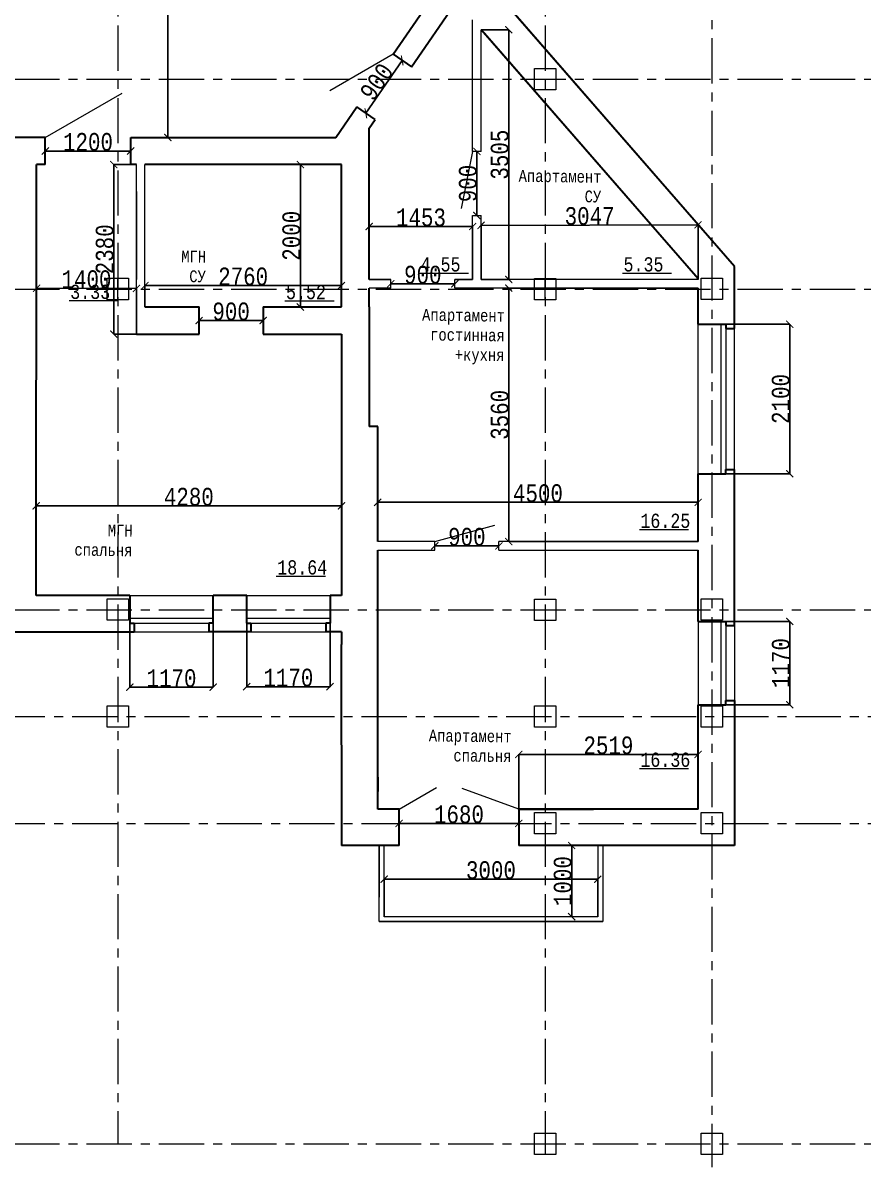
# Model space of a CAD drawing. Header units: millimetres. Extents: x -689206 to 4969298, y -1019800 to 703299.
# Drawn here: x 439697 to 451497, y 658825 to 674890 of the extents above; entities that cross this region are included whole.
import ezdxf

# ---------------------------------------------------------------- set-up
doc = ezdxf.new("R2010")
doc.units = ezdxf.units.MM
doc.linetypes.add('осеваяX2', pattern=[101.6, 63.5, -12.7, 12.7, -12.7])
for name, color, linetype, lineweight in [('б', 231, 'Continuous', 30), ('БАЛКОН', 7, 'Continuous', 20), ('несущие', 7, 'Continuous', 30), ('ОКНА', 250, 'Continuous', 20), ('ПЕРЕГОРОДКИ', 252, 'Continuous', 9), ('РАЗМЕРЫ', 7, 'Continuous', 9), ('стены', 7, 'Continuous', 20)]:
    doc.layers.add(name, color=color, linetype=linetype, lineweight=lineweight)
doc.styles.add('Аннотативный', font='isocteur.ttf', dxfattribs={"width": 0.7, "height": 250})
doc.dimstyles.new('Аннотативный', dxfattribs={"dimscale": 0, "dimtxt": 250, "dimasz": 100, "dimexe": 1.25, "dimexo": 0.625, "dimtad": 1, "dimdec": 0, "dimtxsty": 'Аннотативный', "dimblk": 'ARCHTICK', "dimcen": 2.5, "dimadec": 0, "dimazin": 0, "dimtfac": 1, "dimtdec": 0, "dimtmove": 0, "dimatfit": 3, "dimfxl": 1, "dimarcsym": 0})

# ---------------------------------------------------------------- blocks, each defined once
blk = doc.blocks.new('_ArchTick')
at = {"color": 0, "linetype": 'ByBlock', "const_width": 0.15}
blk.add_lwpolyline([(-0.5, -0.5), (0.5, 0.5)], dxfattribs=at)
blk = doc.blocks.new('*D50')
at = {"layer": 'Defpoints', "color": 0, "lineweight": 20, "transparency": 16777216}
for p in [(441410, 671202), (441410, 670901), (444170, 670901)]:
    blk.add_point(p, dxfattribs=at)
at = {"layer": 'стены', "color": 0, "lineweight": -2, "transparency": 16777216}
for p, q in [((441410, 670902), (441410, 671203)), ((444170, 671202), (441410, 671202)), ((444170, 670902), (444170, 671203))]:
    blk.add_line(p, q, dxfattribs=at)
at = {"layer": 'стены', "color": 0, "lineweight": -2, "transparency": 16777216, "xscale": 100, "yscale": 100, "zscale": 100}
for p, rotation in [((441410, 671202), 180.0000000000072), ((444170, 671202), 7.194245199571015e-12)]:
    blk.add_blockref('_ArchTick', p, dxfattribs=dict(at, rotation=rotation))
at = {"layer": 'стены', "color": 0, "transparency": 16777216, "insert": (442790, 671328), "char_height": 250, "attachment_point": 5, "style": 'Аннотативный'}
blk.add_mtext('2760', dxfattribs=at)
blk = doc.blocks.new('*D51')
at = {"layer": 'Defpoints', "color": 0, "lineweight": 20, "transparency": 16777216}
for p in [(443594, 672901), (444170, 672901), (444170, 670901)]:
    blk.add_point(p, dxfattribs=at)
at = {"layer": 'стены', "color": 0, "lineweight": -2, "transparency": 16777216}
for p, q in [((444169, 672901), (443593, 672901)), ((443594, 670901), (443594, 672901)), ((444169, 670901), (443593, 670901))]:
    blk.add_line(p, q, dxfattribs=at)
at = {"layer": 'стены', "color": 0, "lineweight": -2, "transparency": 16777216, "xscale": 100, "yscale": 100, "zscale": 100}
for p, rotation in [((443594, 672901), 90), ((443594, 670901), 270)]:
    blk.add_blockref('_ArchTick', p, dxfattribs=dict(at, rotation=rotation))
at = {"layer": 'стены', "color": 0, "transparency": 16777216, "insert": (443468, 671901), "char_height": 250, "attachment_point": 5, "rotation": 90, "style": 'Аннотативный'}
blk.add_mtext('2000', dxfattribs=at)
blk = doc.blocks.new('*D52')
at = {"layer": 'Defpoints', "color": 0, "lineweight": 20, "transparency": 16777216}
for p in [(440973, 672901), (441290, 672901), (441290, 670521)]:
    blk.add_point(p, dxfattribs=at)
at = {"layer": 'стены', "color": 0, "lineweight": -2, "transparency": 16777216}
for p, q in [((441289, 672901), (440972, 672901)), ((440973, 670521), (440973, 672901)), ((441289, 670521), (440972, 670521))]:
    blk.add_line(p, q, dxfattribs=at)
at = {"layer": 'стены', "color": 0, "lineweight": -2, "transparency": 16777216, "xscale": 100, "yscale": 100, "zscale": 100}
for p, rotation in [((440973, 672901), 90), ((440973, 670521), 270)]:
    blk.add_blockref('_ArchTick', p, dxfattribs=dict(at, rotation=rotation))
at = {"layer": 'стены', "color": 0, "transparency": 16777216, "insert": (440847, 671711), "char_height": 250, "attachment_point": 5, "rotation": 90, "style": 'Аннотативный'}
blk.add_mtext('2380', dxfattribs=at)
blk = doc.blocks.new('*D53')
at = {"layer": 'Defpoints', "color": 0, "lineweight": 20, "transparency": 16777216}
for p in [(439888, 671164), (439888, 670523), (441290, 670521)]:
    blk.add_point(p, dxfattribs=at)
at = {"layer": 'стены', "color": 0, "lineweight": -2, "transparency": 16777216}
for p, q in [((439888, 670523), (439888, 671165)), ((441291, 671162), (439888, 671164)), ((441290, 670522), (441291, 671164))]:
    blk.add_line(p, q, dxfattribs=at)
at = {"layer": 'стены', "color": 0, "lineweight": -2, "transparency": 16777216, "xscale": 100, "yscale": 100, "zscale": 100}
for p, rotation in [((439888, 671164), 179.9450043312676), ((441291, 671162), 359.9450043312676)]:
    blk.add_blockref('_ArchTick', p, dxfattribs=dict(at, rotation=rotation))
at = {"layer": 'стены', "color": 0, "transparency": 16777216, "insert": (440590, 671289), "char_height": 250, "width": 555, "attachment_point": 5, "rotation": 359.945, "style": 'Аннотативный'}
blk.add_mtext('1400', dxfattribs=at)
blk = doc.blocks.new('*D55')
at = {"layer": 'Defpoints', "color": 0, "lineweight": 20, "transparency": 16777216}
for p in [(446133, 674793), (446520, 674793), (446133, 671287)]:
    blk.add_point(p, dxfattribs=at)
at = {"layer": 'стены', "color": 0, "lineweight": -2, "transparency": 16777216}
for p, q in [((446134, 674793), (446521, 674793)), ((446520, 671287), (446520, 674793)), ((446134, 671287), (446521, 671287))]:
    blk.add_line(p, q, dxfattribs=at)
at = {"layer": 'стены', "color": 0, "lineweight": -2, "transparency": 16777216, "xscale": 100, "yscale": 100, "zscale": 100}
for p, rotation in [((446520, 674793), 90), ((446520, 671287), 270)]:
    blk.add_blockref('_ArchTick', p, dxfattribs=dict(at, rotation=rotation))
at = {"layer": 'стены', "color": 0, "transparency": 16777216, "insert": (446394, 673040), "char_height": 250, "attachment_point": 5, "rotation": 90, "style": 'Аннотативный'}
blk.add_mtext('3505', dxfattribs=at)
blk = doc.blocks.new('*D56')
at = {"layer": 'Defpoints', "color": 0, "lineweight": 20, "transparency": 16777216}
for p in [(449178, 672054), (446133, 671287), (449180, 671294)]:
    blk.add_point(p, dxfattribs=at)
at = {"layer": 'стены', "color": 0, "lineweight": -2, "transparency": 16777216}
for p, q in [((446131, 672047), (449178, 672054)), ((446133, 671288), (446131, 672049)), ((449180, 671295), (449178, 672056))]:
    blk.add_line(p, q, dxfattribs=at)
at = {"layer": 'стены', "color": 0, "lineweight": -2, "transparency": 16777216, "xscale": 100, "yscale": 100, "zscale": 100}
for p, rotation in [((446131, 672047), 180.1306317100902), ((449178, 672054), 0.1306317100901862)]:
    blk.add_blockref('_ArchTick', p, dxfattribs=dict(at, rotation=rotation))
at = {"layer": 'стены', "color": 0, "transparency": 16777216, "insert": (447656, 672177), "char_height": 250, "attachment_point": 5, "rotation": 0.1306, "style": 'Аннотативный'}
blk.add_mtext('3047', dxfattribs=at)
blk = doc.blocks.new('*D57')
at = {"layer": 'Defpoints', "color": 0, "lineweight": 20, "transparency": 16777216}
for p in [(444560, 672031), (444560, 671287), (446013, 671287)]:
    blk.add_point(p, dxfattribs=at)
at = {"layer": 'стены', "color": 0, "lineweight": -2, "transparency": 16777216}
for p, q in [((444560, 671288), (444560, 672032)), ((446013, 672031), (444560, 672031)), ((446013, 671288), (446013, 672032))]:
    blk.add_line(p, q, dxfattribs=at)
at = {"layer": 'стены', "color": 0, "lineweight": -2, "transparency": 16777216, "xscale": 100, "yscale": 100, "zscale": 100, "rotation": 180}
blk.add_blockref('_ArchTick', (444560, 672031), dxfattribs=at)
at = {"layer": 'стены', "color": 0, "lineweight": -2, "transparency": 16777216, "xscale": 100, "yscale": 100, "zscale": 100}
blk.add_blockref('_ArchTick', (446013, 672031), dxfattribs=at)
at = {"layer": 'стены', "color": 0, "transparency": 16777216, "insert": (445287, 672157), "char_height": 250, "attachment_point": 5, "style": 'Аннотативный'}
blk.add_mtext('1453', dxfattribs=at)
blk = doc.blocks.new('*D58')
at = {"layer": 'Defpoints', "color": 0, "lineweight": 20, "transparency": 16777216}
for p in [(449180, 671167), (446520, 667607), (449180, 667607)]:
    blk.add_point(p, dxfattribs=at)
at = {"layer": 'стены', "color": 0, "lineweight": -2, "transparency": 16777216}
for p, q in [((449179, 671167), (446519, 671167)), ((446520, 671167), (446520, 667607)), ((449179, 667607), (446519, 667607))]:
    blk.add_line(p, q, dxfattribs=at)
at = {"layer": 'стены', "color": 0, "lineweight": -2, "transparency": 16777216, "xscale": 100, "yscale": 100, "zscale": 100}
for p, rotation in [((446520, 671167), 90), ((446520, 667607), 270)]:
    blk.add_blockref('_ArchTick', p, dxfattribs=dict(at, rotation=rotation))
at = {"layer": 'стены', "color": 0, "transparency": 16777216, "insert": (446394, 669387), "char_height": 250, "attachment_point": 5, "rotation": 90, "style": 'Аннотативный'}
blk.add_mtext('3560', dxfattribs=at)
blk = doc.blocks.new('*D59')
at = {"layer": 'Defpoints', "color": 0, "lineweight": 20, "transparency": 16777216}
for p in [(444680, 668159), (444680, 667607), (449180, 667607)]:
    blk.add_point(p, dxfattribs=at)
at = {"layer": 'стены', "color": 0, "lineweight": -2, "transparency": 16777216}
for p, q in [((444680, 667608), (444680, 668160)), ((449180, 668159), (444680, 668159)), ((449180, 667608), (449180, 668160))]:
    blk.add_line(p, q, dxfattribs=at)
at = {"layer": 'стены', "color": 0, "lineweight": -2, "transparency": 16777216, "xscale": 100, "yscale": 100, "zscale": 100}
for p, rotation in [((444680, 668159), 180.0000000000015), ((449180, 668159), 1.438849039914203e-12)]:
    blk.add_blockref('_ArchTick', p, dxfattribs=dict(at, rotation=rotation))
at = {"layer": 'стены', "color": 0, "transparency": 16777216, "insert": (446930, 668285), "char_height": 250, "attachment_point": 5, "style": 'Аннотативный'}
blk.add_mtext('4500', dxfattribs=at)
blk = doc.blocks.new('*D60')
at = {"layer": 'Defpoints', "color": 0, "lineweight": 20, "transparency": 16777216}
for p in [(449180, 664620), (446661, 663851), (449180, 663851)]:
    blk.add_point(p, dxfattribs=at)
at = {"layer": 'стены', "color": 0, "lineweight": -2, "transparency": 16777216}
for p, q in [((446661, 663852), (446661, 664621)), ((446661, 664620), (449180, 664620)), ((449180, 663852), (449180, 664621))]:
    blk.add_line(p, q, dxfattribs=at)
at = {"layer": 'стены', "color": 0, "lineweight": -2, "transparency": 16777216, "xscale": 100, "yscale": 100, "zscale": 100, "rotation": 180}
blk.add_blockref('_ArchTick', (446661, 664620), dxfattribs=at)
at = {"layer": 'стены', "color": 0, "lineweight": -2, "transparency": 16777216, "xscale": 100, "yscale": 100, "zscale": 100}
blk.add_blockref('_ArchTick', (449180, 664620), dxfattribs=at)
at = {"layer": 'стены', "color": 0, "transparency": 16777216, "insert": (447920, 664745), "char_height": 250, "attachment_point": 5, "style": 'Аннотативный'}
blk.add_mtext('2519', dxfattribs=at)
blk = doc.blocks.new('*D120')
at = {"layer": 'Defpoints', "color": 0, "lineweight": 20, "transparency": 16777216}
for p in [(440011, 673091), (441211, 673091), (441211, 673091)]:
    blk.add_point(p, dxfattribs=at)
at = {"layer": 'стены', "color": 0, "lineweight": -2, "transparency": 16777216}
for p, q in [((440011, 673092), (440011, 673093)), ((440011, 673091), (441211, 673091)), ((441211, 673092), (441211, 673093))]:
    blk.add_line(p, q, dxfattribs=at)
at = {"layer": 'стены', "color": 0, "lineweight": -2, "transparency": 16777216, "xscale": 100, "yscale": 100, "zscale": 100, "rotation": 180}
blk.add_blockref('_ArchTick', (440011, 673091), dxfattribs=at)
at = {"layer": 'стены', "color": 0, "lineweight": -2, "transparency": 16777216, "xscale": 100, "yscale": 100, "zscale": 100}
blk.add_blockref('_ArchTick', (441211, 673091), dxfattribs=at)
at = {"layer": 'стены', "color": 0, "transparency": 16777216, "insert": (440611, 673217), "char_height": 250, "attachment_point": 5, "style": 'Аннотативный'}
blk.add_mtext('1200', dxfattribs=at)
blk = doc.blocks.new('*D121')
at = {"layer": 'Defpoints', "color": 0, "lineweight": 20, "transparency": 16777216}
for p in [(445024, 674361), (445024, 674361), (444513, 673620)]:
    blk.add_point(p, dxfattribs=at)
at = {"layer": 'стены', "color": 0, "lineweight": -2, "transparency": 16777216}
for p, q in [((444513, 673620), (445024, 674361)), ((445024, 674361), (445023, 674362)), ((444513, 673621), (444512, 673621))]:
    blk.add_line(p, q, dxfattribs=at)
at = {"layer": 'стены', "color": 0, "lineweight": -2, "transparency": 16777216, "xscale": 100, "yscale": 100, "zscale": 100}
for p, rotation in [((445024, 674361), 55.40185278219352), ((444513, 673620), 235.4018527821935)]:
    blk.add_blockref('_ArchTick', p, dxfattribs=dict(at, rotation=rotation))
at = {"layer": 'стены', "color": 0, "transparency": 16777216, "insert": (444665, 674062), "char_height": 250, "attachment_point": 5, "rotation": 55.4019, "style": 'Аннотативный'}
blk.add_mtext('900', dxfattribs=at)
blk = doc.blocks.new('*D122')
at = {"layer": 'Defpoints', "color": 0, "lineweight": 20, "transparency": 16777216}
for p in [(446073, 673085), (446073, 673085), (446073, 672185)]:
    blk.add_point(p, dxfattribs=at)
at = {"layer": 'стены', "color": 0, "lineweight": -2, "transparency": 16777216}
for p, q in [((446073, 672185), (446073, 673085)), ((446074, 673085), (446074, 673085)), ((446074, 672185), (446074, 672185))]:
    blk.add_line(p, q, dxfattribs=at)
at = {"layer": 'стены', "color": 0, "lineweight": -2, "transparency": 16777216, "xscale": 100, "yscale": 100, "zscale": 100}
for p, rotation in [((446073, 673085), 90), ((446073, 672185), 270)]:
    blk.add_blockref('_ArchTick', p, dxfattribs=dict(at, rotation=rotation))
at = {"layer": 'стены', "color": 0, "transparency": 16777216, "insert": (445947, 672635), "char_height": 250, "attachment_point": 5, "rotation": 90, "style": 'Аннотативный'}
blk.add_mtext('900', dxfattribs=at)
blk = doc.blocks.new('*D123')
at = {"layer": 'Defpoints', "color": 0, "lineweight": 20, "transparency": 16777216}
for p in [(444863, 671227), (445763, 671227), (445763, 671227)]:
    blk.add_point(p, dxfattribs=at)
at = {"layer": 'стены', "color": 0, "lineweight": -2, "transparency": 16777216}
for p, q in [((444863, 671228), (444863, 671229)), ((444863, 671227), (445763, 671227)), ((445763, 671228), (445763, 671229))]:
    blk.add_line(p, q, dxfattribs=at)
at = {"layer": 'стены', "color": 0, "lineweight": -2, "transparency": 16777216, "xscale": 100, "yscale": 100, "zscale": 100, "rotation": 180}
blk.add_blockref('_ArchTick', (444863, 671227), dxfattribs=at)
at = {"layer": 'стены', "color": 0, "lineweight": -2, "transparency": 16777216, "xscale": 100, "yscale": 100, "zscale": 100}
blk.add_blockref('_ArchTick', (445763, 671227), dxfattribs=at)
at = {"layer": 'стены', "color": 0, "transparency": 16777216, "insert": (445313, 671353), "char_height": 250, "attachment_point": 5, "style": 'Аннотативный'}
blk.add_mtext('900', dxfattribs=at)
blk = doc.blocks.new('*D124')
at = {"layer": 'Defpoints', "color": 0, "lineweight": 20, "transparency": 16777216}
for p in [(445482, 667547), (446382, 667547), (446382, 667547)]:
    blk.add_point(p, dxfattribs=at)
at = {"layer": 'стены', "color": 0, "lineweight": -2, "transparency": 16777216}
for p, q in [((445482, 667548), (445482, 667548)), ((445482, 667547), (446382, 667547)), ((446382, 667548), (446382, 667548))]:
    blk.add_line(p, q, dxfattribs=at)
at = {"layer": 'стены', "color": 0, "lineweight": -2, "transparency": 16777216, "xscale": 100, "yscale": 100, "zscale": 100, "rotation": 180}
blk.add_blockref('_ArchTick', (445482, 667547), dxfattribs=at)
at = {"layer": 'стены', "color": 0, "lineweight": -2, "transparency": 16777216, "xscale": 100, "yscale": 100, "zscale": 100}
blk.add_blockref('_ArchTick', (446382, 667547), dxfattribs=at)
at = {"layer": 'стены', "color": 0, "transparency": 16777216, "insert": (445932, 667673), "char_height": 250, "attachment_point": 5, "style": 'Аннотативный'}
blk.add_mtext('900', dxfattribs=at)
blk = doc.blocks.new('*D125')
at = {"layer": 'Defpoints', "color": 0, "lineweight": 20, "transparency": 16777216}
for p in [(442171, 670711), (443071, 670711), (443071, 670711)]:
    blk.add_point(p, dxfattribs=at)
at = {"layer": 'стены', "color": 0, "lineweight": -2, "transparency": 16777216}
for p, q in [((442171, 670712), (442171, 670713)), ((442171, 670711), (443071, 670711)), ((443071, 670712), (443071, 670713))]:
    blk.add_line(p, q, dxfattribs=at)
at = {"layer": 'стены', "color": 0, "lineweight": -2, "transparency": 16777216, "xscale": 100, "yscale": 100, "zscale": 100, "rotation": 180}
blk.add_blockref('_ArchTick', (442171, 670711), dxfattribs=at)
at = {"layer": 'стены', "color": 0, "lineweight": -2, "transparency": 16777216, "xscale": 100, "yscale": 100, "zscale": 100}
blk.add_blockref('_ArchTick', (443071, 670711), dxfattribs=at)
at = {"layer": 'стены', "color": 0, "transparency": 16777216, "insert": (442621, 670837), "char_height": 250, "attachment_point": 5, "style": 'Аннотативный'}
blk.add_mtext('900', dxfattribs=at)
blk = doc.blocks.new('*D293')
at = {"layer": 'Defpoints', "color": 0, "linetype": 'ByBlock', "lineweight": 20, "transparency": 16777216}
for p in [(439884, 668109), (439884, 666856), (444170, 666851)]:
    blk.add_point(p, dxfattribs=at)
at = {"layer": 'ПЕРЕГОРОДКИ', "color": 0, "linetype": 'ByBlock', "lineweight": -2, "transparency": 16777216}
for p, q in [((439884, 666856), (439884, 668110)), ((444170, 668109), (439884, 668109)), ((444170, 666852), (444170, 668110))]:
    blk.add_line(p, q, dxfattribs=at)
at = {"layer": 'ПЕРЕГОРОДКИ', "color": 0, "linetype": 'ByBlock', "lineweight": -2, "transparency": 16777216, "xscale": 100, "yscale": 100, "zscale": 100, "rotation": 180}
blk.add_blockref('_ArchTick', (439884, 668109), dxfattribs=at)
at = {"layer": 'ПЕРЕГОРОДКИ', "color": 0, "linetype": 'ByBlock', "lineweight": -2, "transparency": 16777216, "xscale": 100, "yscale": 100, "zscale": 100}
blk.add_blockref('_ArchTick', (444170, 668109), dxfattribs=at)
at = {"layer": 'ПЕРЕГОРОДКИ', "color": 0, "linetype": 'ByBlock', "lineweight": 13, "transparency": 16777216, "insert": (442027, 668235), "char_height": 250, "attachment_point": 5, "style": 'Аннотативный'}
blk.add_mtext('4280', dxfattribs=at)
blk = doc.blocks.new('*D308')
at = {"layer": 'Defpoints', "color": 0, "linetype": 'ByBlock', "lineweight": 20, "transparency": 16777216}
for p in [(447404, 663341), (447404, 663341), (447404, 662341)]:
    blk.add_point(p, dxfattribs=at)
at = {"layer": 'ПЕРЕГОРОДКИ', "color": 0, "linetype": 'ByBlock', "lineweight": -2, "transparency": 16777216}
for p, q in [((447404, 662341), (447404, 663341)), ((447405, 663341), (447406, 663341)), ((447405, 662341), (447406, 662341))]:
    blk.add_line(p, q, dxfattribs=at)
at = {"layer": 'ПЕРЕГОРОДКИ', "color": 0, "linetype": 'ByBlock', "lineweight": -2, "transparency": 16777216, "xscale": 100, "yscale": 100, "zscale": 100}
for p, rotation in [((447404, 663341), 90), ((447404, 662341), 270)]:
    blk.add_blockref('_ArchTick', p, dxfattribs=dict(at, rotation=rotation))
at = {"layer": 'ПЕРЕГОРОДКИ', "color": 0, "linetype": 'ByBlock', "lineweight": 13, "transparency": 16777216, "insert": (447279, 662841), "char_height": 250, "attachment_point": 5, "rotation": 90, "style": 'Аннотативный'}
blk.add_mtext('1000', dxfattribs=at)
blk = doc.blocks.new('*D309')
at = {"layer": 'Defpoints', "color": 0, "linetype": 'ByBlock', "lineweight": 20, "transparency": 16777216}
for p in [(444770, 662867), (444770, 662341), (447770, 662341)]:
    blk.add_point(p, dxfattribs=at)
at = {"layer": 'ПЕРЕГОРОДКИ', "color": 0, "linetype": 'ByBlock', "lineweight": -2, "transparency": 16777216}
for p, q in [((444770, 662342), (444770, 662869)), ((447770, 662867), (444770, 662867)), ((447770, 662342), (447770, 662869))]:
    blk.add_line(p, q, dxfattribs=at)
at = {"layer": 'ПЕРЕГОРОДКИ', "color": 0, "linetype": 'ByBlock', "lineweight": -2, "transparency": 16777216, "xscale": 100, "yscale": 100, "zscale": 100, "rotation": 180}
blk.add_blockref('_ArchTick', (444770, 662867), dxfattribs=at)
at = {"layer": 'ПЕРЕГОРОДКИ', "color": 0, "linetype": 'ByBlock', "lineweight": -2, "transparency": 16777216, "xscale": 100, "yscale": 100, "zscale": 100}
blk.add_blockref('_ArchTick', (447770, 662867), dxfattribs=at)
at = {"layer": 'ПЕРЕГОРОДКИ', "color": 0, "linetype": 'ByBlock', "lineweight": 13, "transparency": 16777216, "insert": (446270, 662993), "char_height": 250, "attachment_point": 5, "style": 'Аннотативный'}
blk.add_mtext('3000', dxfattribs=at)
blk = doc.blocks.new('*D310')
at = {"layer": 'Defpoints', "color": 0, "linetype": 'ByBlock', "lineweight": 20, "transparency": 16777216}
for p in [(444981, 663651), (444981, 663651), (446661, 663651)]:
    blk.add_point(p, dxfattribs=at)
at = {"layer": 'ПЕРЕГОРОДКИ', "color": 0, "linetype": 'ByBlock', "lineweight": -2, "transparency": 16777216}
for p, q in [((444981, 663652), (444981, 663653)), ((446661, 663651), (444981, 663651)), ((446661, 663652), (446661, 663653))]:
    blk.add_line(p, q, dxfattribs=at)
at = {"layer": 'ПЕРЕГОРОДКИ', "color": 0, "linetype": 'ByBlock', "lineweight": -2, "transparency": 16777216, "xscale": 100, "yscale": 100, "zscale": 100, "rotation": 180}
blk.add_blockref('_ArchTick', (444981, 663651), dxfattribs=at)
at = {"layer": 'ПЕРЕГОРОДКИ', "color": 0, "linetype": 'ByBlock', "lineweight": -2, "transparency": 16777216, "xscale": 100, "yscale": 100, "zscale": 100}
blk.add_blockref('_ArchTick', (446661, 663651), dxfattribs=at)
at = {"layer": 'ПЕРЕГОРОДКИ', "color": 0, "linetype": 'ByBlock', "lineweight": 13, "transparency": 16777216, "insert": (445821, 663777), "char_height": 250, "attachment_point": 5, "style": 'Аннотативный'}
blk.add_mtext('1680', dxfattribs=at)
blk = doc.blocks.new('*D313')
at = {"layer": 'Defpoints', "color": 0, "linetype": 'ByBlock', "lineweight": 20, "transparency": 16777216}
for p in [(441199, 666851), (442369, 666852), (442369, 665563)]:
    blk.add_point(p, dxfattribs=at)
at = {"layer": 'РАЗМЕРЫ', "color": 0, "linetype": 'ByBlock', "lineweight": -2, "transparency": 16777216}
for p, q in [((441199, 666851), (441199, 665562)), ((442369, 666851), (442369, 665562)), ((441199, 665563), (442369, 665563))]:
    blk.add_line(p, q, dxfattribs=at)
at = {"layer": 'РАЗМЕРЫ', "color": 0, "linetype": 'ByBlock', "lineweight": -2, "transparency": 16777216, "xscale": 100, "yscale": 100, "zscale": 100, "rotation": 180}
blk.add_blockref('_ArchTick', (441199, 665563), dxfattribs=at)
at = {"layer": 'РАЗМЕРЫ', "color": 0, "linetype": 'ByBlock', "lineweight": -2, "transparency": 16777216, "xscale": 100, "yscale": 100, "zscale": 100}
blk.add_blockref('_ArchTick', (442369, 665563), dxfattribs=at)
at = {"layer": 'РАЗМЕРЫ', "color": 0, "linetype": 'ByBlock', "transparency": 16777216, "insert": (441784, 665688), "char_height": 250, "attachment_point": 5, "style": 'Аннотативный'}
blk.add_mtext('1170', dxfattribs=at)
blk = doc.blocks.new('*D314')
at = {"layer": 'Defpoints', "color": 0, "linetype": 'ByBlock', "lineweight": 20, "transparency": 16777216}
for p in [(442840, 666851), (444010, 666851), (444010, 665570)]:
    blk.add_point(p, dxfattribs=at)
at = {"layer": 'РАЗМЕРЫ', "color": 0, "linetype": 'ByBlock', "lineweight": -2, "transparency": 16777216}
for p, q in [((442840, 666851), (442840, 665569)), ((444010, 666851), (444010, 665569)), ((442840, 665570), (444010, 665570))]:
    blk.add_line(p, q, dxfattribs=at)
at = {"layer": 'РАЗМЕРЫ', "color": 0, "linetype": 'ByBlock', "lineweight": -2, "transparency": 16777216, "xscale": 100, "yscale": 100, "zscale": 100, "rotation": 180}
blk.add_blockref('_ArchTick', (442840, 665570), dxfattribs=at)
at = {"layer": 'РАЗМЕРЫ', "color": 0, "linetype": 'ByBlock', "lineweight": -2, "transparency": 16777216, "xscale": 100, "yscale": 100, "zscale": 100}
blk.add_blockref('_ArchTick', (444010, 665570), dxfattribs=at)
at = {"layer": 'РАЗМЕРЫ', "color": 0, "linetype": 'ByBlock', "transparency": 16777216, "insert": (443425, 665696), "char_height": 250, "attachment_point": 5, "style": 'Аннотативный'}
blk.add_mtext('1170', dxfattribs=at)
blk = doc.blocks.new('*D321')
at = {"layer": 'Defpoints', "color": 0, "linetype": 'ByBlock', "lineweight": 20, "transparency": 16777216}
for p in [(449180, 670660), (450466, 670660), (449180, 668560)]:
    blk.add_point(p, dxfattribs=at)
at = {"layer": 'РАЗМЕРЫ', "color": 0, "linetype": 'ByBlock', "lineweight": -2, "transparency": 16777216}
for p, q in [((449181, 670660), (450467, 670660)), ((450466, 668560), (450466, 670660)), ((449181, 668560), (450467, 668560))]:
    blk.add_line(p, q, dxfattribs=at)
at = {"layer": 'РАЗМЕРЫ', "color": 0, "linetype": 'ByBlock', "lineweight": -2, "transparency": 16777216, "xscale": 100, "yscale": 100, "zscale": 100}
for p, rotation in [((450466, 670660), 90), ((450466, 668560), 270)]:
    blk.add_blockref('_ArchTick', p, dxfattribs=dict(at, rotation=rotation))
at = {"layer": 'РАЗМЕРЫ', "color": 0, "linetype": 'ByBlock', "lineweight": 13, "transparency": 16777216, "insert": (450341, 669610), "char_height": 250, "attachment_point": 5, "rotation": 90, "style": 'Аннотативный'}
blk.add_mtext('2100', dxfattribs=at)
blk = doc.blocks.new('*D322')
at = {"layer": 'Defpoints', "color": 0, "linetype": 'ByBlock', "lineweight": 20, "transparency": 16777216}
for p in [(449180, 666487), (450467, 666487), (449180, 665317)]:
    blk.add_point(p, dxfattribs=at)
at = {"layer": 'РАЗМЕРЫ', "color": 0, "linetype": 'ByBlock', "lineweight": -2, "transparency": 16777216}
for p, q in [((449181, 666487), (450469, 666487)), ((450467, 665317), (450467, 666487)), ((449181, 665317), (450469, 665317))]:
    blk.add_line(p, q, dxfattribs=at)
at = {"layer": 'РАЗМЕРЫ', "color": 0, "linetype": 'ByBlock', "lineweight": -2, "transparency": 16777216, "xscale": 100, "yscale": 100, "zscale": 100}
for p, rotation in [((450467, 666487), 90), ((450467, 665317), 270)]:
    blk.add_blockref('_ArchTick', p, dxfattribs=dict(at, rotation=rotation))
at = {"layer": 'РАЗМЕРЫ', "color": 0, "linetype": 'ByBlock', "lineweight": 13, "transparency": 16777216, "insert": (450342, 665902), "char_height": 250, "attachment_point": 5, "rotation": 90, "style": 'Аннотативный'}
blk.add_mtext('1170', dxfattribs=at)
blk = doc.blocks.new('*D480')
at = {"layer": 'Defpoints', "color": 0, "linetype": 'ByBlock', "lineweight": 20, "transparency": 16777216}
for p in [(441732, 691936), (441732, 691936), (441732, 673281)]:
    blk.add_point(p, dxfattribs=at)
at = {"layer": 'РАЗМЕРЫ', "color": 0, "linetype": 'ByBlock', "lineweight": -2, "transparency": 16777216}
for p, q in [((441732, 673281), (441732, 691936)), ((441733, 691936), (441733, 691936)), ((441733, 673281), (441733, 673281))]:
    blk.add_line(p, q, dxfattribs=at)
at = {"layer": 'РАЗМЕРЫ', "color": 0, "linetype": 'ByBlock', "lineweight": -2, "transparency": 16777216, "xscale": 100, "yscale": 100, "zscale": 100}
for p, rotation in [((441732, 691936), 90), ((441732, 673281), 270)]:
    blk.add_blockref('_ArchTick', p, dxfattribs=dict(at, rotation=rotation))
at = {"layer": 'РАЗМЕРЫ', "color": 0, "linetype": 'ByBlock', "lineweight": 25, "transparency": 16777216, "insert": (441606, 682609), "char_height": 250, "attachment_point": 5, "rotation": 90, "style": 'Аннотативный'}
blk.add_mtext('18655', dxfattribs=at)

msp = doc.modelspace()

# ---------------------------------------------------------------- linework, layer by layer
at = {"layer": 'б', "color": 18, "linetype": 'ByBlock', "lineweight": 25, "true_color": 0x000000}
msp.add_line((447840.4, 662271.4), (444700.4, 662271.4), dxfattribs=at)
at = {"layer": 'БАЛКОН'}
for p, q in [((444700.4, 662271.4), (444700.4, 663341.4)), ((444770.4, 662341.4), (444770.4, 663341.4)), ((447770.4, 663341.4), (447770.4, 662341.4)), ((447840.4, 663341.4), (447840.4, 662271.4)), ((447770.4, 662341.4), (444770.4, 662341.4))]:
    msp.add_line(p, q, dxfattribs=at)
at = {"layer": 'несущие', "color": 18, "linetype": 'ByBlock', "lineweight": 30, "true_color": 0x000000}
for p, q in [((449180.1, 670659.5), (449570.1, 670659.5)), ((449570.1, 670659.5), (449570.1, 670599.5)), ((449570.1, 670599.5), (449690.1, 670599.5)), ((449570.1, 668559.5), (449570.1, 668619.5)), ((449570.1, 668619.5), (449690.1, 668619.5)), ((449180.1, 668559.5), (449570.1, 668559.5)), ((449180.1, 666487.2), (449570.1, 666487.2)), ((449570.1, 666487.2), (449570.1, 666427.2)), ((449570.1, 666427.2), (449690.1, 666427.2)), ((449180.1, 665317.2), (449570.1, 665317.2)), ((449570.1, 665317.2), (449570.1, 665377.2)), ((449570.1, 665377.2), (449690.1, 665377.2))]:
    msp.add_line(p, q, dxfattribs=at)
at = {"layer": 'несущие', "color": 18, "linetype": 'ByBlock', "lineweight": 13, "true_color": 0x000000}
for p, q in [((449500.1, 670659.5), (449500.1, 668559.5)), ((449570.1, 670599.5), (449570.1, 668619.5)), ((449180.1, 666487.2), (449180.1, 665317.2)), ((449570.1, 666487.2), (449500.1, 666487.2)), ((449500.1, 666487.2), (449500.1, 665317.2)), ((449570.1, 666427.2), (449570.1, 665377.2)), ((449690.1, 666427.2), (449690.1, 665377.2)), ((449690.1, 663341.4), (449690.1, 665384.4))]:
    msp.add_line(p, q, dxfattribs=at)
at = {"layer": 'несущие', "linetype": 'ByBlock', "lineweight": 30}
for p, q in [((449180.1, 666487.2), (449180.1, 667487)), ((441198.6, 666851.6), (441198.6, 666461.6)), ((442368.6, 666461.6), (442368.6, 666851.6)), ((442839.9, 666461.6), (442839.9, 666851.6)), ((444009.9, 666851.6), (444009.9, 666461.6)), ((441198.6, 666461.6), (441258.6, 666461.6)), ((441258.6, 666461.6), (441258.6, 666341.6)), ((442368.6, 666461.6), (442308.6, 666461.6)), ((442308.6, 666461.6), (442308.6, 666341.6)), ((442839.9, 666461.6), (442899.9, 666461.6)), ((442899.9, 666461.6), (442899.9, 666341.6)), ((444009.9, 666461.6), (443949.9, 666461.6)), ((443949.9, 666461.6), (443949.9, 666341.6)), ((444170.1, 666341.4), (443949.9, 666341.6))]:
    msp.add_line(p, q, dxfattribs=at)
at = {"layer": 'несущие', "color": 0}
for p, q in [((441198.6, 666851.4), (439884.3, 666851.4)), ((442839.9, 666851.4), (442368.6, 666851.4)), ((444170.1, 666851.4), (444009.9, 666851.4)), ((438758.3, 666341.4), (441258.6, 666341.4)), ((442899.9, 666341.4), (442308.6, 666341.4)), ((444680.1, 664299), (444680.1, 664099))]:
    msp.add_line(p, q, dxfattribs=at)
at = {"layer": 'ОКНА', "linetype": 'ByBlock'}
for p, q in [((441198.6, 666851.4), (442368.6, 666851.4)), ((442839.9, 666851.4), (444009.9, 666851.4)), ((441198.6, 666531.6), (442368.6, 666531.6)), ((442839.9, 666531.6), (444009.9, 666531.6)), ((441258.6, 666461.6), (442308.6, 666461.6)), ((442899.9, 666461.6), (443949.9, 666461.6)), ((441258.6, 666341.6), (442308.6, 666341.6)), ((442899.9, 666341.4), (443949.9, 666341.4))]:
    msp.add_line(p, q, dxfattribs=at)
at = {"layer": 'ПЕРЕГОРОДКИ', "color": 18, "linetype": 'ByBlock', "lineweight": 13, "true_color": 0x000000}
for p, q in [((444980.8, 663851.4), (445503.4, 664153.1)), ((446660.8, 663851.4), (445867.6, 664138.7)), ((444700.4, 663341.4), (444700.4, 662614.6))]:
    msp.add_line(p, q, dxfattribs=at)
at = {"layer": 'ПЕРЕГОРОДКИ', "color": 18, "linetype": 'ByBlock', "lineweight": 30, "true_color": 0x000000}
for p, q in [((444980.8, 663341.4), (444980.8, 663851.4)), ((446660.8, 663851.4), (447711.1, 663851.4)), ((446660.8, 663851.4), (446660.8, 663341.4))]:
    msp.add_line(p, q, dxfattribs=at)
at = {"layer": 'РАЗМЕРЫ', "color": 114, "true_color": 0x139b48}
for p, q in [((445267.8, 671375.4), (445957.1, 671375.4)), ((448117.9, 671375.4), (448807.2, 671375.4)), ((440347.2, 670989.9), (441036.4, 670989.9)), ((443377.3, 670986.4), (444066.6, 670986.4)), ((448354.3, 667775.5), (449043.6, 667775.5)), ((443255, 667121), (443944.3, 667121)), ((448354.3, 664420.7), (449043.6, 664420.7))]:
    msp.add_line(p, q, dxfattribs=at)
at = {"layer": 'стены', "color": 1, "linetype": 'осеваяX2', "lineweight": 15, "ltscale": 10}
for p, q in [((441030, 703298.9), (441030, 659151.4)), ((447030, 703298.9), (447030, 659003.4)), ((449370.1, 703120.9), (449370.1, 658825.4)), ((405030, 674101.4), (477180, 674101.4)), ((405030, 671153.4), (477180, 671153.4)), ((405030, 666651.4), (477180, 666651.4)), ((404827.7, 665151.4), (476977.7, 665151.4)), ((404827.7, 663651.4), (476977.7, 663651.4)), ((405030, 659151.4), (477180, 659151.4))]:
    msp.add_line(p, q, dxfattribs=at)
at = {"layer": 'стены'}
for p, q in [((449690.1, 671470.9), (445940.1, 675776.4)), ((444895.8, 674449.7), (445504.9, 675332.2)), ((446013.1, 673085.4), (446013.1, 674930.5)), ((446133.1, 673085.4), (446133.1, 674792.8)), ((444895.4, 674449.9), (444005.5, 673936.1)), ((440011.1, 673281.4), (441090.6, 673904.7)), ((446013.1, 673085.4), (445852.8, 672284.6)), ((446133.1, 673085.4), (446013.1, 673085.4)), ((441290.1, 670901.4), (441290.1, 672901.4)), ((441290.1, 671287.4), (441290.1, 672901.4)), ((441410.1, 670901.4), (441410.1, 672901.4)), ((441290.1, 672521.4), (441290.1, 672475.8)), ((441290.1, 672475.8), (441290.1, 671287.4)), ((446013.1, 671287.4), (446013.1, 672185.4)), ((446013.1, 672185.4), (446133.1, 672185.4)), ((446133.1, 671287.4), (446133.1, 672185.4)), ((441030, 671003.4), (441030, 671303.4)), ((444863.1, 671287.4), (444560.1, 671287.4)), ((444560.1, 671287.4), (444863.1, 671287.4)), ((444863.1, 671167.4), (444863.1, 671287.4)), ((446013.1, 671287.4), (445763.1, 671287.4)), ((445763.1, 671287.4), (446013.1, 671287.4)), ((445763.1, 671167.4), (445763.1, 671287.4)), ((449180.1, 671287.4), (446133.1, 671287.4)), ((447030, 671001.4), (447030, 671301.4)), ((440880, 671153.4), (441180, 671153.4)), ((441290.1, 671167.4), (441290.1, 670901.4)), ((441290.1, 670521.4), (441290.1, 671167.4)), ((444863.1, 671167.4), (444560.1, 671167.4)), ((449180.1, 671167.4), (445763.1, 671167.4)), ((446880, 671151.4), (447180, 671151.4)), ((449180.1, 668559.5), (449180.1, 670659.5)), ((449690.1, 668619.5), (449690.1, 670599.5)), ((445482.1, 667607), (446326.5, 667839.3)), ((445482.1, 667607), (444680.1, 667607)), ((444680.1, 667487), (445482.1, 667487)), ((445482.1, 667487), (445482.1, 667607)), ((449180.1, 667607), (446382.1, 667607)), ((446382.1, 667487), (446382.1, 667607)), ((446382.1, 667487), (449180.1, 667487)), ((449690.1, 665377.2), (449690.1, 664203.5))]:
    msp.add_line(p, q, dxfattribs=at)
at = {"layer": 'стены', "lineweight": 30}
for p, q in [((449690.1, 671470.9), (445940.1, 675776.4)), ((444895.8, 674449.7), (445599.6, 675469.5)), ((445153.2, 674272.1), (445786.9, 675190.2)), ((449180.1, 671294.4), (446133.1, 674792.8)), ((449180.1, 671294.4), (446180.1, 674738.7)), ((444895.4, 674449.9), (445153.2, 674272.1)), ((444089.5, 673281.4), (444384.6, 673709)), ((444089.5, 673281.4), (444384.6, 673709)), ((444642, 673531.3), (444384.6, 673709)), ((444560.1, 673412.6), (444642, 673531.3)), ((440011.1, 673281.4), (439439.8, 673281.4)), ((440011.1, 672901.4), (440011.1, 673281.4)), ((441211.1, 673281.4), (444089.5, 673281.4)), ((441211.1, 672901.4), (441211.1, 673281.4)), ((444560.1, 671287.4), (444560.1, 673412.6)), ((439884.3, 666851.4), (439890.1, 672901.4)), ((440011.1, 672901.4), (439890.1, 672901.4)), ((441290.1, 672901.4), (441211.1, 672901.4)), ((444170.1, 672901.4), (441410.1, 672901.4)), ((444170.1, 670901.4), (444170.1, 672901.4)), ((449690.1, 670599.5), (449690.1, 671470.9)), ((449180.1, 671287.4), (449180.1, 671294.4)), ((444560.1, 670901.4), (444560.1, 671167.4)), ((449180.1, 670659.5), (449180.1, 671167.4)), ((441410.1, 670901.4), (442171.1, 670901.4)), ((442171.1, 670521.4), (442171.1, 670901.4)), ((443071.1, 670901.4), (444170.1, 670901.4)), ((443071.1, 670901.4), (443071.1, 670521.4)), ((444560.1, 670901.4), (444560.1, 669221.4)), ((441290.1, 670521.4), (442171.1, 670521.4)), ((443071.1, 670521.4), (444170.1, 670521.4)), ((444170.1, 670521.4), (444170.1, 666851.4)), ((444680.1, 669221.4), (444560.1, 669221.4)), ((444680.1, 668711.4), (444680.1, 669221.4)), ((444680.1, 667607), (444680.1, 668711.4)), ((449690.1, 666427.2), (449690.1, 668619.5)), ((449180.1, 667607), (449180.1, 668559.5)), ((444680.1, 663851.4), (444680.1, 667487)), ((444170.1, 666341.4), (444170.1, 666163.7)), ((444165.9, 666163.7), (444170.1, 663341.4)), ((449180.1, 663851.4), (449180.1, 665317.2)), ((449690.1, 665377.2), (449690.1, 663341.4)), ((444980.8, 663851.4), (444680.1, 663851.4)), ((449180.1, 663851.4), (446660.8, 663851.4)), ((444980.8, 663341.4), (444170.1, 663341.4)), ((449690.1, 663341.4), (446660.8, 663341.4))]:
    msp.add_line(p, q, dxfattribs=at)
at = {"layer": 'стены', "color": 240, "true_color": 0xed1f24}
for points in [[(446880, 674251.4), (447180, 674251.4), (447180, 673951.4), (446880, 673951.4)], [(440880, 671303.4), (441180, 671303.4), (441180, 671003.4), (440880, 671003.4)], [(446880, 671301.4), (447180, 671301.4), (447180, 671001.4), (446880, 671001.4)], [(449220.1, 671305.4), (449520.1, 671305.4), (449520.1, 671005.4), (449220.1, 671005.4)], [(440880, 666803.4), (441180, 666803.4), (441180, 666503.4), (440880, 666503.4)], [(446880, 666801.4), (447180, 666801.4), (447180, 666501.4), (446880, 666501.4)], [(449220.1, 666803.4), (449520.1, 666803.4), (449520.1, 666503.4), (449220.1, 666503.4)], [(440880, 665303.4), (441180, 665303.4), (441180, 665003.4), (440880, 665003.4)], [(446880, 665301.4), (447180, 665301.4), (447180, 665001.4), (446880, 665001.4)], [(449220.1, 665303.4), (449520.1, 665303.4), (449520.1, 665003.4), (449220.1, 665003.4)], [(446880, 663803.4), (447180, 663803.4), (447180, 663503.4), (446880, 663503.4)], [(449220.1, 663803.4), (449520.1, 663803.4), (449520.1, 663503.4), (449220.1, 663503.4)], [(446880, 659303.4), (447180, 659303.4), (447180, 659003.4), (446880, 659003.4)], [(449220.1, 659303.4), (449520.1, 659303.4), (449520.1, 659003.4), (449220.1, 659003.4)]]:
    msp.add_lwpolyline(points, close=True, dxfattribs=at)

# ---------------------------------------------------------------- texts
at = {"char_height": 165.8, "width": 766.271, "attachment_point": 3, "rotation": 359.29601, "style": 'Аннотативный'}
for s, insert in [('Апартамент\\PСУ', (447823.1, 672810.5)), ('МГН\\PСУ', (442270.8, 671689.1)), ('Апартамент\\Pгостинная\\P+кухня', (446467.4, 670860.4)), ('МГН\\Pспальня', (441239.2, 667843.2)), ('Апартамент\\Pспальня', (446561.8, 664953.6))]:
    msp.add_mtext(s, dxfattribs=dict(at, insert=insert))
at = {"layer": 'РАЗМЕРЫ', "color": 114, "true_color": 0x139b48, "char_height": 200, "width": 656.117, "attachment_point": 1, "style": 'Аннотативный'}
for s, insert in [('4.55', (445281.9, 671599.4)), ('5.35', (448132, 671599.4)), ('3.33', (440361.3, 671213.9)), ('5.52', (443391.5, 671210.4)), ('16.25', (448368.5, 667999.5)), ('18.64', (443269.2, 667345)), ('16.36', (448368.5, 664644.8))]:
    msp.add_mtext(s, dxfattribs=dict(at, insert=insert))

# ---------------------------------------------------------------- dimensions: what is measured, and where the dimension line sits
at = {"layer": 'ПЕРЕГОРОДКИ', "color": 18, "linetype": 'ByBlock', "lineweight": 13, "true_color": 0x000000}
dim = msp.add_linear_dim(base=(439884.3, 668109.2), p1=(444170.1, 666851.4), p2=(439884.3, 666855.5), text='4280', dimstyle='Аннотативный', dxfattribs=at)
dim.commit()
dim.dimension.update_dxf_attribs({"geometry": '*D293', "text_midpoint": (442027.2, 668234.8)})
for base, p1, p2, picture, middle in [((444980.8, 663651.4), (446660.8, 663651.4), (444980.8, 663651.4), '*D310', (445820.8, 663777)), ((444770.4, 662867.3), (447770.4, 662341.4), (444770.4, 662341.4), '*D309', (446270.4, 662993))]:
    dim = msp.add_linear_dim(base=base, p1=p1, p2=p2, dimstyle='Аннотативный', dxfattribs=at)
    dim.commit()
    dim.dimension.update_dxf_attribs({"geometry": picture, "text_midpoint": middle})
dim = msp.add_linear_dim(base=(447404.4, 663341.4), p1=(447404.4, 662341.4), p2=(447404.4, 663341.4), angle=90, dimstyle='Аннотативный', dxfattribs=at)
dim.commit()
dim.dimension.update_dxf_attribs({"geometry": '*D308', "text_midpoint": (447278.8, 662841.4)})
at = {"layer": 'РАЗМЕРЫ', "linetype": 'ByBlock', "lineweight": 25}
dim = msp.add_linear_dim(base=(441732, 691936), p1=(441732, 673281.4), p2=(441732, 691936), angle=90, dimstyle='Аннотативный', dxfattribs=at)
dim.commit()
dim.dimension.update_dxf_attribs({"geometry": '*D480', "text_midpoint": (441606.4, 682608.7)})
at = {"layer": 'РАЗМЕРЫ', "linetype": 'ByBlock', "lineweight": 13}
for base, p1, p2, picture, middle in [((450466.2, 670659.5), (449180.1, 668559.5), (449180.1, 670659.5), '*D321', (450340.5, 669609.5)), ((450467.4, 666487.2), (449180.1, 665317.2), (449180.1, 666487.2), '*D322', (450341.8, 665902.2))]:
    dim = msp.add_linear_dim(base=base, p1=p1, p2=p2, angle=90, dimstyle='Аннотативный', dxfattribs=at)
    dim.commit()
    dim.dimension.update_dxf_attribs({"geometry": picture, "text_midpoint": middle})
at = {"layer": 'РАЗМЕРЫ', "linetype": 'ByBlock'}
for base, p1, p2, picture, middle in [((442368.6, 665562.8), (441198.6, 666851.4), (442368.6, 666851.6), '*D313', (441783.6, 665688.5)), ((444009.9, 665570.3), (442839.9, 666851.4), (444009.9, 666851.4), '*D314', (443424.9, 665695.9))]:
    dim = msp.add_linear_dim(base=base, p1=p1, p2=p2, dimstyle='Аннотативный', dxfattribs=at)
    dim.commit()
    dim.dimension.update_dxf_attribs({"geometry": picture, "text_midpoint": middle})
at = {"layer": 'стены'}
for p1, p2, distance, picture, middle in [((446133.1, 671287.4), (446133.1, 674792.8), -386.9, '*D55', (446394.4, 673040.1)), ((444513.3, 673620.2), (445024.3, 674361), 0, '*D121', (444665.4, 674061.9)), ((440011.1, 673091.4), (441211.1, 673091.4), 0, '*D120', (440611.1, 673217.1)), ((446073.1, 672185.4), (446073.1, 673085.4), 0, '*D122', (445947.4, 672635.4)), ((441290.1, 670521.4), (441290.1, 672901.4), 317.3, '*D52', (440847.1, 671711.4)), ((444170.1, 670901.4), (444170.1, 672901.4), 576.1, '*D51', (443468.3, 671901.4)), ((444170.1, 670901.4), (441410.1, 670901.4), -300.5, '*D50', (442790.1, 671327.6)), ((444863.1, 671227.4), (445763.1, 671227.4), 0, '*D123', (445313.1, 671353.1)), ((449180.1, 671167.4), (449180.1, 667607), -2660.1, '*D58', (446394.4, 669387.2)), ((442171.1, 670711.4), (443071.1, 670711.4), 0, '*D125', (442621.1, 670837.1)), ((449180.1, 667607), (444680.1, 667607), -552.2, '*D59', (446930.1, 668284.8)), ((445482.1, 667547), (446382.1, 667547), 0, '*D124', (445932.1, 667672.6)), ((446660.8, 663851.4), (449180.1, 663851.4), 768.2, '*D60', (447920.4, 664745.3))]:
    dim = msp.add_aligned_dim(p1=p1, p2=p2, distance=distance, dimstyle='Аннотативный', dxfattribs=at)
    dim.commit()
    dim.dimension.update_dxf_attribs({"geometry": picture, "text_midpoint": middle})
for base, p1, p2, angle, picture, middle in [((444560.1, 672031.1), (446013.1, 671287.4), (444560.1, 671287.4), 180, '*D57', (445286.6, 672031.1)), ((449178.4, 672054.4), (446133.1, 671287.4), (449180.1, 671294.4), 0.13063, '*D56', (447655.8, 672050.9))]:
    dim = msp.add_linear_dim(base=base, p1=p1, p2=p2, angle=angle, dimstyle='Аннотативный', dxfattribs=at)
    dim.commit()
    dim.dimension.update_dxf_attribs({"geometry": picture, "text_midpoint": middle, "dimtype": 161})
dim = msp.add_aligned_dim(p1=(441290.1, 670521.4), p2=(439887.8, 670522.8), distance=-640.9, text='1400', dimstyle='Аннотативный', dxfattribs=at)
dim.commit()
dim.dimension.update_dxf_attribs({"geometry": '*D53', "text_midpoint": (440589.7, 671288.6)})

doc.saveas('drawing.dxf')
